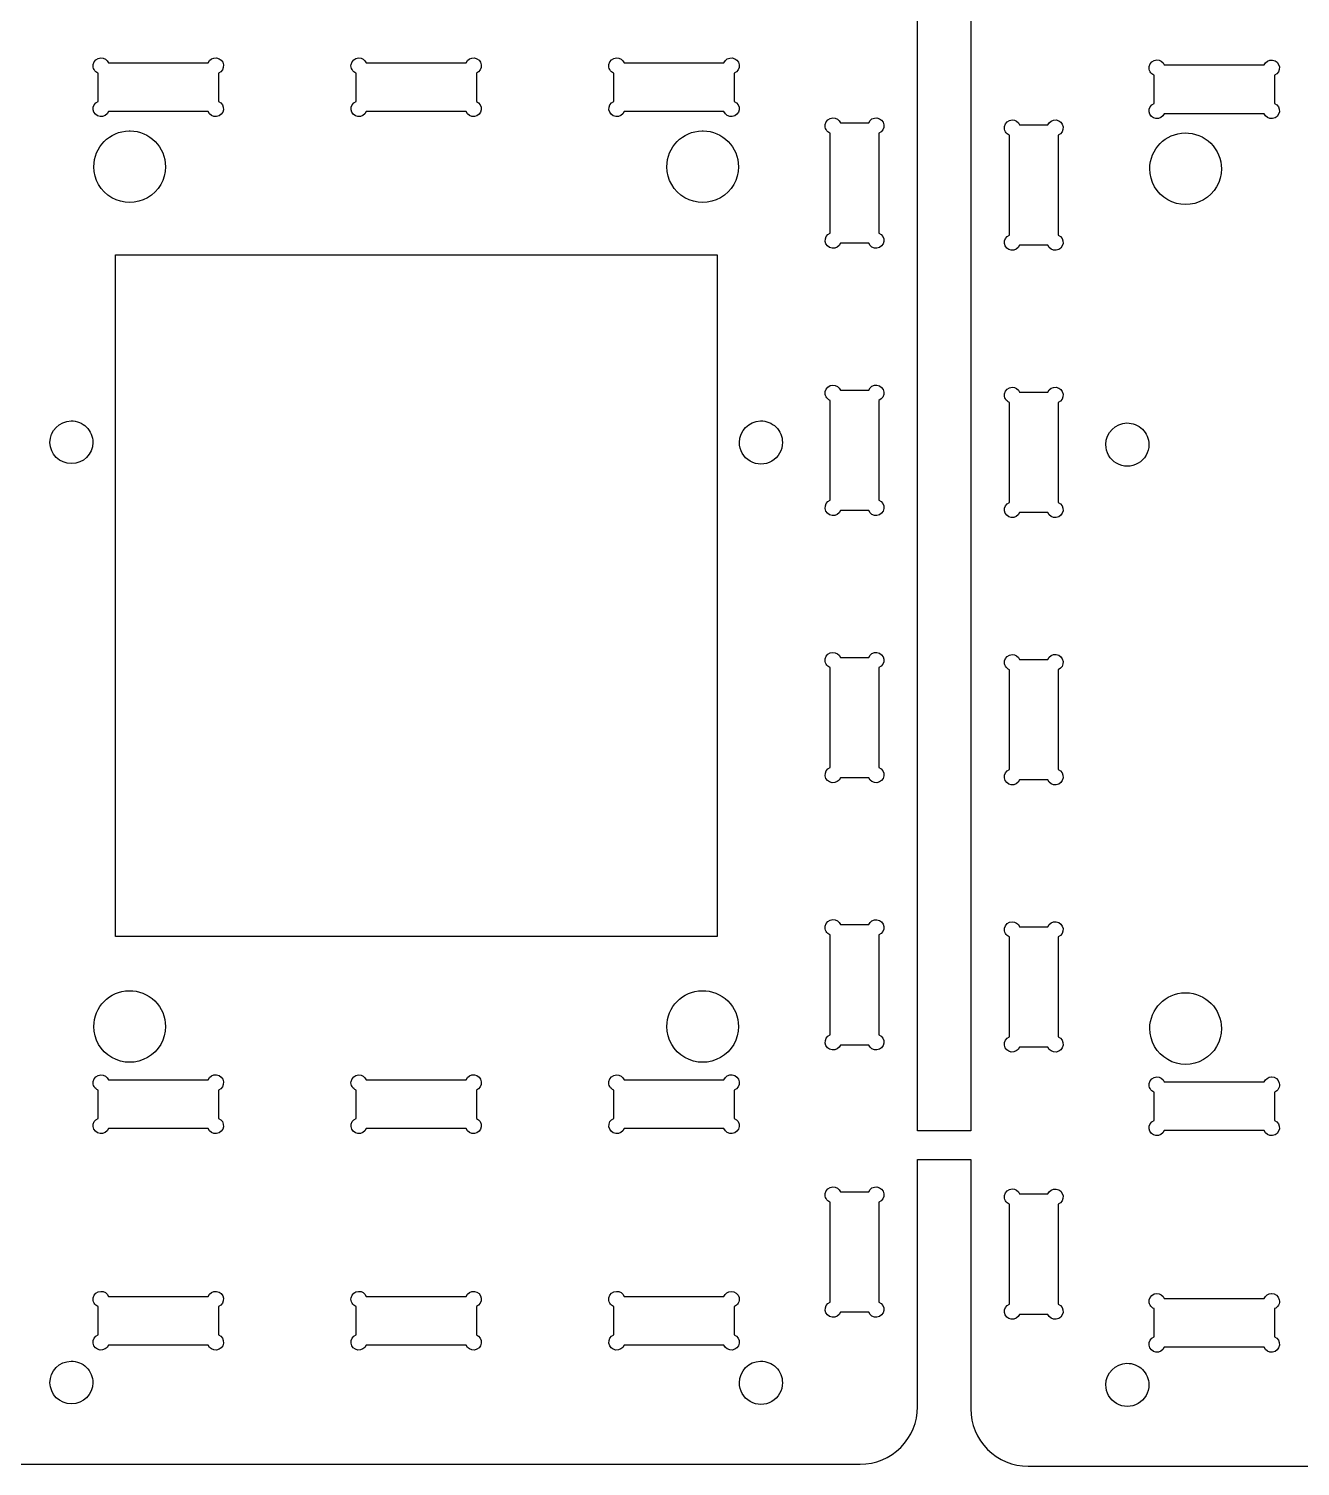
# Model space of a CAD drawing. Extents: x -138 to 206, y 217 to 412.
# Drawn here: x -62.5 to 26.2, y 246.3 to 346.6 of the extents above; entities that cross this region are included whole.
import ezdxf

# ---------------------------------------------------------------- set-up
doc = ezdxf.new("R2010")
doc.units = 0
doc.layers.add('Layer_1', color=7, linetype='CONTINUOUS')

msp = doc.modelspace()

# ---------------------------------------------------------------- linework, layer by layer
at = {"layer": 'Layer_1', "color": 7}
for p, q in [((-0.483691, 269.723628), (-0.483691, 398.187103)), ((3.22771, 398.187103), (3.22771, 269.723628)), ((-57.501398, 344.590892), (-57.500882, 344.590892)), ((-57.501398, 344.590892), (-57.501398, 344.590892)), ((-56.971715, 344.241044), (-49.996431, 344.241044)), ((-39.501466, 344.590892), (-39.500947, 344.590892)), ((-39.501466, 344.590892), (-39.501466, 344.590892)), ((-38.97178, 344.241044), (-31.996496, 344.241044)), ((-21.50153, 344.590892), (-21.501013, 344.590892)), ((-21.50153, 344.590892), (-21.50153, 344.590892)), ((-20.97133, 344.241044), (-13.996045, 344.241044)), ((16.209863, 344.445683), (16.21038, 344.445683)), ((16.209863, 344.445683), (16.209863, 344.445683)), ((16.739546, 344.095833), (23.715348, 344.095833)), ((-57.683817, 341.553351), (-57.683817, 343.528426)), ((-49.283813, 343.528426), (-49.283813, 341.553351)), ((-39.683883, 341.553351), (-39.683883, 343.528426)), ((-31.283878, 343.528426), (-31.283878, 341.553351)), ((-21.683947, 341.553351), (-21.683947, 343.528426)), ((-13.283943, 343.528426), (-13.283943, 341.553351)), ((16.027445, 341.408142), (16.027445, 343.383215)), ((24.427449, 343.383215), (24.427449, 341.408142)), ((-49.996431, 340.840735), (-56.971715, 340.840735)), ((-31.996496, 340.840735), (-38.97178, 340.840735)), ((-13.996045, 340.840735), (-20.97133, 340.840735)), ((-6.401676, 340.405102), (-6.401159, 340.405102)), ((-6.401676, 340.405102), (-6.401676, 340.405102)), ((6.111771, 340.25989), (6.111771, 340.25989)), ((23.715348, 340.69604), (16.739546, 340.69604)), ((-55.523225, 339.497663), (-55.523225, 339.497663)), ((-15.5236, 339.497663), (-15.5236, 339.497663)), ((-6.584094, 332.367351), (-6.584094, 339.342636)), ((-5.871476, 340.055254), (-3.896403, 340.055254)), ((-3.183785, 339.342636), (-3.183785, 332.367351)), ((5.927287, 332.222656), (5.927287, 339.19794)), ((6.639905, 339.910042), (8.614978, 339.910042)), ((9.327596, 339.19794), (9.327596, 332.222656)), ((18.188037, 339.352454), (18.188037, 339.352454)), ((-3.896403, 331.655249), (-5.871476, 331.655249)), ((8.614978, 331.510038), (6.639905, 331.510038)), ((-56.48389, 330.840827), (-14.48387, 330.840827)), ((-56.48389, 283.275256), (-56.48389, 330.840827)), ((-56.48389, 330.840827), (-56.48389, 330.840827)), ((-14.48387, 330.840827), (-14.48387, 283.275256)), ((-6.398576, 321.755078), (-6.398059, 321.755078)), ((-6.398576, 321.755078), (-6.398576, 321.755078)), ((-5.871476, 321.405228), (-3.896403, 321.405228)), ((6.111771, 321.609867), (6.111771, 321.609867)), ((6.639905, 321.260018), (8.614978, 321.260018)), ((-6.584094, 313.717326), (-6.584094, 320.693127)), ((-3.183785, 320.693127), (-3.183785, 313.717326)), ((5.927287, 313.572632), (5.927287, 320.547916)), ((9.327596, 320.547916), (9.327596, 313.572632)), ((-59.578792, 319.257039), (-59.578792, 319.257039)), ((-11.444262, 319.257039), (-11.444262, 319.257039)), ((14.13247, 319.112345), (14.13247, 319.112345)), ((-3.896403, 313.005225), (-5.871476, 313.005225)), ((8.614978, 312.860014), (6.639905, 312.860014)), ((-6.398576, 303.105054), (-6.398576, 303.105054)), ((6.111771, 302.959843), (6.111771, 302.959843)), ((-6.584094, 295.067818), (-6.584094, 302.043103)), ((-5.871476, 302.755204), (-3.896403, 302.755204)), ((-3.183785, 302.043103), (-3.183785, 295.067818)), ((6.639905, 302.609993), (8.614978, 302.609993)), ((5.927287, 294.922607), (5.927287, 301.897892)), ((9.327596, 301.897892), (9.327596, 294.922607)), ((-3.896403, 294.3552), (-5.871476, 294.3552)), ((8.614978, 294.209989), (6.639905, 294.209989)), ((-6.398576, 284.45503), (-6.398576, 284.45503)), ((-5.871476, 284.10518), (-3.896403, 284.10518)), ((6.111771, 284.309819), (6.111771, 284.309819)), ((6.639905, 283.959969), (8.614978, 283.959969)), ((-14.48387, 283.275256), (-56.48389, 283.275256)), ((-6.584094, 276.417794), (-6.584094, 283.393079)), ((-3.183785, 283.393079), (-3.183785, 276.417794)), ((5.927287, 276.272583), (5.927287, 283.247868)), ((9.327596, 283.247868), (9.327596, 276.272583)), ((-55.523743, 279.497193), (-55.523743, 279.497193)), ((-15.5236, 279.497193), (-15.5236, 279.497193)), ((18.188037, 279.352499), (18.188037, 279.352499)), ((-3.896403, 275.705176), (-5.871476, 275.705176)), ((8.614978, 275.559965), (6.639905, 275.559965)), ((-57.501398, 273.6252), (-57.500882, 273.6252)), ((-57.501398, 273.6252), (-57.501398, 273.6252)), ((-56.971715, 273.27535), (-49.996431, 273.27535)), ((-39.501466, 273.6252), (-39.500947, 273.6252)), ((-39.501466, 273.6252), (-39.501466, 273.6252)), ((-38.97178, 273.27535), (-31.996496, 273.27535)), ((-21.50153, 273.6252), (-21.501013, 273.6252)), ((-21.50153, 273.6252), (-21.50153, 273.6252)), ((-20.97133, 273.27535), (-13.996045, 273.27535)), ((16.739546, 273.130139), (23.715348, 273.130139)), ((24.209375, 273.480506), (24.209375, 273.480506)), ((-57.683817, 270.587659), (-57.683817, 272.562732)), ((-49.283813, 272.562732), (-49.283813, 270.587659)), ((-39.683883, 270.587659), (-39.683883, 272.562732)), ((-31.283878, 272.562732), (-31.283878, 270.587659)), ((-21.683947, 270.587659), (-21.683947, 272.562732)), ((-13.283943, 272.562732), (-13.283943, 270.587659)), ((16.027445, 270.442448), (16.027445, 272.418038)), ((24.427449, 272.418038), (24.427449, 270.442448)), ((-49.996431, 269.875041), (-56.971715, 269.875041)), ((-31.996496, 269.875041), (-38.97178, 269.875041)), ((-13.996045, 269.875041), (-20.97133, 269.875041)), ((3.22771, 269.723628), (-0.483691, 269.723628)), ((23.715348, 269.730346), (16.739546, 269.730346)), ((-0.483691, 250.455038), (-0.483691, 267.723751)), ((-0.483691, 267.723751), (3.22771, 267.723751)), ((3.22771, 267.723751), (3.22771, 250.310345)), ((-6.398576, 265.805006), (-6.398059, 265.805006)), ((-6.398576, 265.805006), (-6.398576, 265.805006)), ((-5.871476, 265.455156), (-3.896403, 265.455156)), ((6.111771, 265.659795), (6.111771, 265.659795)), ((6.639905, 265.309944), (8.614978, 265.309944)), ((-6.584094, 257.767769), (-6.584094, 264.743053)), ((-3.183785, 264.743053), (-3.183785, 257.767769)), ((5.927287, 257.62256), (5.927287, 264.597845)), ((9.327596, 264.597845), (9.327596, 257.62256)), ((-57.498299, 258.515011), (-57.498299, 258.515011)), ((-56.971715, 258.165163), (-49.996431, 258.165163)), ((-39.498365, 258.515011), (-39.498365, 258.515011)), ((-38.97178, 258.165163), (-31.996496, 258.165163)), ((-20.97133, 258.165163), (-13.996045, 258.165163)), ((-13.502018, 258.515529), (-13.502018, 258.515529)), ((16.739546, 258.019951), (23.715348, 258.019951)), ((24.209375, 258.370318), (24.209375, 258.370318)), ((-57.683817, 255.47747), (-57.683817, 257.45306)), ((-49.283813, 257.45306), (-49.283813, 255.47747)), ((-39.683883, 255.47747), (-39.683883, 257.45306)), ((-31.283878, 257.45306), (-31.283878, 255.47747)), ((-21.683947, 255.47747), (-21.683947, 257.45306)), ((-13.283943, 257.45306), (-13.283943, 255.47747)), ((-3.896403, 257.055151), (-5.871476, 257.055151)), ((8.614978, 256.909942), (6.639905, 256.909942)), ((16.027445, 255.332258), (16.027445, 257.307849)), ((24.427449, 257.307849), (24.427449, 255.332258)), ((-49.996431, 254.76537), (-56.971715, 254.76537)), ((-31.996496, 254.76537), (-38.97178, 254.76537)), ((-13.996045, 254.76537), (-20.97133, 254.76537)), ((23.715348, 254.620159), (16.739546, 254.620159)), ((-59.578792, 253.641407), (-59.578792, 253.641407)), ((-11.444262, 253.641407), (-11.444262, 253.641407)), ((14.13247, 253.496196), (14.13247, 253.496196)), ((-66.483795, 246.455281), (-4.483964, 246.455281)), ((7.227466, 246.310073), (69.227297, 246.310073))]:
    msp.add_line(p, q, dxfattribs=at)
for points in [[(-57.683817, 343.528426), (-57.927665, 343.623093), (-58.0711, 343.876407), (-58.026836, 344.134214)], [(-58.026836, 344.134214), (-57.982572, 344.39202), (-57.762857, 344.582983), (-57.501398, 344.590892)], [(-57.500882, 344.590892), (-57.500021, 344.590894), (-57.49916, 344.590894), (-57.498299, 344.590892)], [(-57.498299, 344.590892), (-57.266588, 344.596887), (-57.055988, 344.45697), (-56.971715, 344.241044)], [(-49.996431, 344.241044), (-49.904731, 344.475355), (-49.665717, 344.61756), (-49.416043, 344.586353)], [(-49.416043, 344.586353), (-49.166369, 344.555146), (-48.96971, 344.358487), (-48.938503, 344.108813)], [(-48.938503, 344.108813), (-48.907297, 343.85914), (-49.049501, 343.620126), (-49.283813, 343.528426)], [(-39.683883, 343.528426), (-39.92773, 343.623093), (-40.071165, 343.876406), (-40.026902, 344.134212)], [(-40.026902, 344.134212), (-39.982639, 344.392019), (-39.762925, 344.582982), (-39.501466, 344.590892)], [(-39.500947, 344.590892), (-39.500086, 344.590894), (-39.499226, 344.590894), (-39.498365, 344.590892)], [(-39.498365, 344.590892), (-39.266654, 344.596887), (-39.056054, 344.45697), (-38.97178, 344.241044)], [(-31.996496, 344.241044), (-31.904796, 344.475355), (-31.665782, 344.61756), (-31.416108, 344.586353)], [(-31.416108, 344.586353), (-31.166435, 344.555146), (-30.969776, 344.358487), (-30.938569, 344.108813)], [(-30.938569, 344.108813), (-30.907362, 343.85914), (-31.049566, 343.620126), (-31.283878, 343.528426)], [(-21.683947, 343.528426), (-21.927795, 343.623093), (-22.07123, 343.876406), (-22.026967, 344.134213)], [(-22.026967, 344.134213), (-21.982703, 344.392019), (-21.762989, 344.582982), (-21.50153, 344.590892)], [(-21.501013, 344.590892), (-21.500152, 344.590894), (-21.49929, 344.590894), (-21.498429, 344.590892)], [(-21.498429, 344.590892), (-21.266531, 344.597107), (-21.055667, 344.457151), (-20.97133, 344.241044)], [(-13.996045, 344.241044), (-13.904413, 344.475503), (-13.6653, 344.617828), (-13.415517, 344.586585)], [(-13.415517, 344.586585), (-13.165734, 344.555343), (-12.969042, 344.358509), (-12.937981, 344.108703)], [(-12.937981, 344.108703), (-12.90692, 343.858898), (-13.049418, 343.619888), (-13.283943, 343.528426)], [(15.68442, 343.989004), (15.728684, 344.246813), (15.948402, 344.437776), (16.209863, 344.445683)], [(16.21038, 344.445683), (16.210897, 344.445684), (16.211413, 344.445684), (16.21193, 344.445683)], [(16.21193, 344.445683), (16.444016, 344.452119), (16.655145, 344.312123), (16.739546, 344.095833)], [(23.715348, 344.095833), (23.80698, 344.330292), (24.046093, 344.472617), (24.295876, 344.441374)], [(24.295876, 344.441374), (24.545659, 344.410132), (24.742351, 344.213298), (24.773412, 343.963492)], [(16.027445, 343.383215), (15.783595, 343.47788), (15.640156, 343.731195), (15.68442, 343.989004)], [(24.773412, 343.963492), (24.804473, 343.713686), (24.661975, 343.474677), (24.427449, 343.383215)], [(-58.02978, 340.973073), (-58.060842, 341.222879), (-57.918344, 341.461889), (-57.683817, 341.553351)], [(-49.283813, 341.553351), (-49.0495, 341.461651), (-48.907295, 341.222637), (-48.938502, 340.972963)], [(-40.029845, 340.973073), (-40.060907, 341.222879), (-39.918409, 341.461889), (-39.683883, 341.553351)], [(-31.283878, 341.553351), (-31.049566, 341.461651), (-30.907361, 341.222637), (-30.938568, 340.972963)], [(-22.029258, 340.972963), (-22.060465, 341.222637), (-21.91826, 341.461651), (-21.683947, 341.553351)], [(-13.283943, 341.553351), (-13.049417, 341.461889), (-12.906918, 341.222879), (-12.93798, 340.973073)], [(15.681251, 340.827725), (15.650154, 341.07764), (15.792772, 341.316748), (16.027445, 341.408142)], [(24.427449, 341.408142), (24.662123, 341.316748), (24.80474, 341.07764), (24.773643, 340.827725)], [(-57.552242, 340.495191), (-57.802026, 340.526433), (-57.998718, 340.723267), (-58.02978, 340.973073)], [(-56.971715, 340.840735), (-57.063346, 340.606275), (-57.302459, 340.463949), (-57.552242, 340.495191)], [(-49.416044, 340.495423), (-49.665718, 340.464217), (-49.904732, 340.606423), (-49.996431, 340.840735)], [(-48.938502, 340.972963), (-48.969709, 340.723288), (-49.166369, 340.526629), (-49.416044, 340.495423)], [(-39.552308, 340.495191), (-39.802091, 340.526433), (-39.998784, 340.723267), (-40.029845, 340.973073)], [(-38.97178, 340.840735), (-39.063412, 340.606275), (-39.302524, 340.463949), (-39.552308, 340.495191)], [(-31.416109, 340.495423), (-31.665783, 340.464217), (-31.904797, 340.606423), (-31.996496, 340.840735)], [(-30.938568, 340.972963), (-30.969774, 340.723288), (-31.166435, 340.526629), (-31.416109, 340.495423)], [(-21.551717, 340.495423), (-21.801391, 340.526629), (-21.998051, 340.723288), (-22.029258, 340.972963)], [(-20.97133, 340.840735), (-21.063028, 340.606423), (-21.302042, 340.464217), (-21.551717, 340.495423)], [(-13.415517, 340.495191), (-13.665301, 340.463949), (-13.904414, 340.606275), (-13.996045, 340.840735)], [(-12.93798, 340.973073), (-12.969041, 340.723267), (-13.165734, 340.526432), (-13.415517, 340.495191)], [(-6.927113, 339.948423), (-6.88285, 340.206229), (-6.663135, 340.397192), (-6.401676, 340.405102)], [(-6.401159, 340.405102), (-6.400126, 340.405105), (-6.399093, 340.405105), (-6.398059, 340.405102)], [(-6.398059, 340.405102), (-6.166348, 340.411096), (-5.955749, 340.271179), (-5.871476, 340.055254)], [(-3.896403, 340.055254), (-3.804703, 340.289565), (-3.565689, 340.43177), (-3.316015, 340.400563)], [(-3.316015, 340.400563), (-3.066341, 340.369356), (-2.869682, 340.172697), (-2.838475, 339.923023)], [(5.585828, 339.804259), (5.630574, 340.061832), (5.85045, 340.252313), (6.111771, 340.25989)], [(6.111771, 340.25989), (6.344043, 340.266547), (6.555439, 340.126514), (6.639905, 339.910042)], [(8.614978, 339.910042), (8.70644, 340.144568), (8.94545, 340.287066), (9.195256, 340.256004)], [(9.195256, 340.256004), (9.445061, 340.224943), (9.641895, 340.028251), (9.673137, 339.778468)], [(16.159129, 340.349847), (15.909214, 340.380944), (15.712348, 340.57781), (15.681251, 340.827725)], [(16.739546, 340.69604), (16.648152, 340.461367), (16.409044, 340.31875), (16.159129, 340.349847)], [(24.295766, 340.349847), (24.045851, 340.31875), (23.806743, 340.461367), (23.715348, 340.69604)], [(24.773643, 340.827725), (24.742546, 340.57781), (24.54568, 340.380944), (24.295766, 340.349847)], [(-57.984056, 336.997559), (-57.98428, 338.363159), (-56.888656, 339.476268), (-55.523225, 339.497663)], [(-55.523225, 339.497663), (-55.500488, 339.497973), (-55.477749, 339.497973), (-55.455012, 339.497663)], [(-55.455012, 339.497663), (-54.085534, 339.481867), (-52.983698, 338.367129), (-52.983846, 336.997559)], [(-17.983915, 336.997559), (-17.984144, 338.362961), (-16.88883, 339.475989), (-15.5236, 339.497663)], [(-15.5236, 339.497663), (-15.500863, 339.497973), (-15.478124, 339.497973), (-15.455387, 339.497663)], [(-15.455387, 339.497663), (-14.085706, 339.482148), (-12.983559, 338.367329), (-12.983704, 336.997559)], [(-6.584094, 339.342636), (-6.827942, 339.437303), (-6.971377, 339.690616), (-6.927113, 339.948423)], [(-2.838475, 339.923023), (-2.807269, 339.673349), (-2.949473, 339.434336), (-3.183785, 339.342636)], [(5.927287, 339.19794), (5.683832, 339.293208), (5.541082, 339.546686), (5.585828, 339.804259)], [(9.673137, 339.778468), (9.70438, 339.528685), (9.562055, 339.289572), (9.327596, 339.19794)], [(15.727205, 336.852348), (15.726979, 338.217949), (16.822604, 339.331059), (18.188037, 339.352454)], [(18.188037, 339.352454), (18.857893, 339.363007), (19.503958, 339.104267), (19.981354, 338.634254)], [(19.981354, 338.634254), (20.45875, 338.164241), (20.727528, 337.522288), (20.727417, 336.852348)], [(-56.734003, 334.832405), (-57.507539, 335.279006), (-57.984056, 336.104358), (-57.984056, 336.997559)], [(-52.983846, 336.997559), (-52.983846, 336.104358), (-53.460364, 335.279006), (-54.233899, 334.832405)], [(-16.733862, 334.832404), (-17.507397, 335.279005), (-17.983915, 336.104358), (-17.983915, 336.997559)], [(-12.983704, 336.997559), (-12.983704, 336.104358), (-13.460221, 335.279005), (-14.233756, 334.832404)], [(16.977258, 334.687193), (16.203723, 335.133794), (15.727205, 335.959146), (15.727205, 336.852348)], [(20.727417, 336.852348), (20.727417, 335.959146), (20.250899, 335.133794), (19.477364, 334.687193)], [(-54.233899, 334.832405), (-55.007434, 334.385804), (-55.960468, 334.385804), (-56.734003, 334.832405)], [(-14.233756, 334.832404), (-15.007292, 334.385804), (-15.960327, 334.385804), (-16.733862, 334.832404)], [(19.477364, 334.687193), (18.703828, 334.240592), (17.750793, 334.240592), (16.977258, 334.687193)], [(-6.929635, 331.786823), (-6.960878, 332.036606), (-6.818553, 332.275719), (-6.584094, 332.367351)], [(-3.183785, 332.367351), (-2.949326, 332.275719), (-2.807001, 332.036606), (-2.838243, 331.786823)], [(5.581977, 331.642268), (5.550771, 331.891942), (5.692975, 332.130956), (5.927287, 332.222656)], [(9.327596, 332.222656), (9.561907, 332.130956), (9.704112, 331.891942), (9.672905, 331.642268)], [(-6.451754, 331.309287), (-6.701559, 331.340349), (-6.898393, 331.53704), (-6.929635, 331.786823)], [(-5.871476, 331.655249), (-5.962939, 331.420723), (-6.201948, 331.278226), (-6.451754, 331.309287)], [(-3.316125, 331.309287), (-3.565931, 331.278226), (-3.80494, 331.420723), (-3.896403, 331.655249)], [(-2.838243, 331.786823), (-2.869486, 331.53704), (-3.06632, 331.340349), (-3.316125, 331.309287)], [(6.059517, 331.164728), (5.809843, 331.195935), (5.613184, 331.392595), (5.581977, 331.642268)], [(6.639905, 331.510038), (6.548205, 331.275726), (6.309191, 331.133522), (6.059517, 331.164728)], [(9.195366, 331.164728), (8.945692, 331.133522), (8.706678, 331.275726), (8.614978, 331.510038)], [(9.672905, 331.642268), (9.641699, 331.392595), (9.445039, 331.195935), (9.195366, 331.164728)], [(-6.584094, 320.693127), (-6.827692, 320.788489), (-6.970414, 321.042235), (-6.925396, 321.299931)], [(-6.925396, 321.299931), (-6.880377, 321.557627), (-6.660078, 321.747955), (-6.398576, 321.755078)], [(-6.398059, 321.755078), (-6.166348, 321.761072), (-5.955749, 321.621154), (-5.871476, 321.405228)], [(-3.896403, 321.405228), (-3.804941, 321.639754), (-3.565931, 321.782252), (-3.316125, 321.751191)], [(-3.316125, 321.751191), (-3.06632, 321.72013), (-2.869485, 321.523439), (-2.838243, 321.273655)], [(-2.838243, 321.273655), (-2.807001, 321.023872), (-2.949325, 320.784759), (-3.183785, 320.693127)], [(5.927287, 320.547916), (5.683831, 320.643184), (5.541081, 320.896662), (5.585827, 321.154236)], [(5.585827, 321.154236), (5.630573, 321.411809), (5.85045, 321.602291), (6.111771, 321.609867)], [(6.111771, 321.609867), (6.344044, 321.616524), (6.555439, 321.47649), (6.639905, 321.260018)], [(8.614978, 321.260018), (8.70644, 321.494544), (8.94545, 321.637042), (9.195255, 321.60598)], [(9.195255, 321.60598), (9.445061, 321.574919), (9.641895, 321.378228), (9.673138, 321.128445)], [(9.673138, 321.128445), (9.70438, 320.878661), (9.562055, 320.639548), (9.327596, 320.547916)], [(-61.051053, 317.757389), (-61.051002, 318.574967), (-60.39623, 319.24192), (-59.578792, 319.257039)], [(-59.578792, 319.257039), (-59.176275, 319.264435), (-58.787681, 319.109719), (-58.500398, 318.827685)], [(-12.916524, 317.757389), (-12.916473, 318.574967), (-12.261701, 319.24192), (-11.444262, 319.257039)], [(-11.444262, 319.257039), (-11.041746, 319.264435), (-10.653151, 319.109719), (-10.365869, 318.827684)], [(12.660209, 317.612178), (12.659978, 318.429958), (13.314831, 319.097223), (14.13247, 319.112345)], [(14.13247, 319.112345), (14.535077, 319.119742), (14.923751, 318.964956), (15.211048, 318.682809)], [(-58.500398, 318.827685), (-58.213116, 318.54565), (-58.051262, 318.159974), (-58.051236, 317.757389)], [(-10.365869, 318.827684), (-10.078587, 318.54565), (-9.916733, 318.159974), (-9.916707, 317.757389)], [(15.211048, 318.682809), (15.498346, 318.400663), (15.660139, 318.014853), (15.660026, 317.612178)], [(-59.551145, 316.273942), (-60.373115, 316.273942), (-61.041982, 316.935469), (-61.051053, 317.757389)], [(-58.051236, 317.757389), (-58.060307, 316.935469), (-58.729175, 316.273942), (-59.551145, 316.273942)], [(-12.171392, 316.444558), (-12.637915, 316.7162), (-12.922485, 317.217577), (-12.916524, 317.757389)], [(-9.916707, 317.757389), (-9.910747, 317.217577), (-10.195317, 316.7162), (-10.66184, 316.444558)], [(13.405345, 316.299359), (12.938825, 316.570998), (12.654253, 317.072369), (12.660209, 317.612178)], [(15.660026, 317.612178), (15.665981, 317.072369), (15.38141, 316.570998), (14.914889, 316.299359)], [(-10.66184, 316.444558), (-11.128363, 316.172917), (-11.704869, 316.172917), (-12.171392, 316.444558)], [(14.914889, 316.299359), (14.448368, 316.027721), (13.871866, 316.027721), (13.405345, 316.299359)], [(-6.929636, 313.136797), (-6.960878, 313.386581), (-6.818554, 313.625693), (-6.584094, 313.717326)], [(-6.451753, 312.659262), (-6.701559, 312.690323), (-6.898393, 312.887014), (-6.929636, 313.136797)], [(-5.871476, 313.005225), (-5.962938, 312.770699), (-6.201948, 312.628201), (-6.451753, 312.659262)], [(-3.316125, 312.659262), (-3.565931, 312.6282), (-3.804941, 312.770699), (-3.896403, 313.005225)], [(-2.838243, 313.136798), (-2.869485, 312.887014), (-3.06632, 312.690323), (-3.316125, 312.659262)], [(-3.183785, 313.717326), (-2.949325, 313.625694), (-2.807001, 313.386581), (-2.838243, 313.136798)], [(5.581977, 312.992244), (5.550771, 313.241918), (5.692975, 313.480932), (5.927287, 313.572632)], [(6.059517, 312.514704), (5.809843, 312.545911), (5.613184, 312.74257), (5.581977, 312.992244)], [(9.672905, 312.992244), (9.641699, 312.74257), (9.445039, 312.545911), (9.195366, 312.514704)], [(9.327596, 313.572632), (9.561907, 313.480932), (9.704112, 313.241918), (9.672905, 312.992244)], [(6.639905, 312.860014), (6.548205, 312.625702), (6.309191, 312.483498), (6.059517, 312.514704)], [(9.195366, 312.514704), (8.945692, 312.483498), (8.706678, 312.625702), (8.614978, 312.860014)], [(-6.925396, 302.649907), (-6.880377, 302.907603), (-6.660078, 303.097931), (-6.398576, 303.105054)], [(-6.398576, 303.105054), (-6.398404, 303.105054), (-6.398231, 303.105054), (-6.398059, 303.105054)], [(-6.398059, 303.105054), (-6.166348, 303.111048), (-5.955749, 302.97113), (-5.871476, 302.755204)], [(-3.896403, 302.755204), (-3.804941, 302.98973), (-3.565931, 303.132228), (-3.316125, 303.101167)], [(-3.316125, 303.101167), (-3.06632, 303.070106), (-2.869485, 302.873414), (-2.838243, 302.623631)], [(5.585827, 302.504211), (5.630573, 302.761785), (5.85045, 302.952267), (6.111771, 302.959843)], [(6.111771, 302.959843), (6.344044, 302.9665), (6.555439, 302.826466), (6.639905, 302.609993)], [(8.614978, 302.609993), (8.70644, 302.844519), (8.94545, 302.987018), (9.195255, 302.955956)], [(9.195255, 302.955956), (9.445061, 302.924895), (9.641895, 302.728204), (9.673138, 302.47842)], [(-6.584094, 302.043103), (-6.827692, 302.138464), (-6.970414, 302.392211), (-6.925396, 302.649907)], [(-2.838243, 302.623631), (-2.807001, 302.373848), (-2.949325, 302.134735), (-3.183785, 302.043103)], [(5.927287, 301.897892), (5.683831, 301.99316), (5.541081, 302.246638), (5.585827, 302.504211)], [(9.673138, 302.47842), (9.70438, 302.228637), (9.562055, 301.989524), (9.327596, 301.897892)], [(-6.929403, 294.487431), (-6.96061, 294.737104), (-6.818406, 294.976118), (-6.584094, 295.067818)], [(-3.183785, 295.067818), (-2.949473, 294.976118), (-2.807269, 294.737104), (-2.838475, 294.487431)], [(5.581977, 294.34222), (5.550771, 294.591894), (5.692975, 294.830907), (5.927287, 294.922607)], [(9.327596, 294.922607), (9.561907, 294.830907), (9.704112, 294.591894), (9.672905, 294.34222)], [(-6.451864, 294.009891), (-6.701537, 294.041098), (-6.898197, 294.237757), (-6.929403, 294.487431)], [(-5.871476, 294.3552), (-5.963176, 294.120889), (-6.20219, 293.978684), (-6.451864, 294.009891)], [(-3.316015, 294.009891), (-3.565689, 293.978684), (-3.804703, 294.120889), (-3.896403, 294.3552)], [(-2.838475, 294.487431), (-2.869682, 294.237757), (-3.066341, 294.041098), (-3.316015, 294.009891)], [(6.059517, 293.86468), (5.809843, 293.895887), (5.613184, 294.092546), (5.581977, 294.34222)], [(6.639905, 294.209989), (6.548205, 293.975678), (6.309191, 293.833473), (6.059517, 293.86468)], [(9.195366, 293.86468), (8.945692, 293.833473), (8.706678, 293.975678), (8.614978, 294.209989)], [(9.672905, 294.34222), (9.641699, 294.092546), (9.445039, 293.895887), (9.195366, 293.86468)], [(-6.584094, 283.393079), (-6.827692, 283.48844), (-6.970414, 283.742187), (-6.925396, 283.999883)], [(-6.925396, 283.999883), (-6.880377, 284.257579), (-6.660078, 284.447907), (-6.398576, 284.45503)], [(-6.398576, 284.45503), (-6.398404, 284.45503), (-6.398231, 284.45503), (-6.398059, 284.45503)], [(-6.398059, 284.45503), (-6.166348, 284.461023), (-5.955749, 284.321106), (-5.871476, 284.10518)], [(-3.896403, 284.10518), (-3.804941, 284.339706), (-3.565931, 284.482204), (-3.316125, 284.451143)], [(-3.316125, 284.451143), (-3.06632, 284.420082), (-2.869485, 284.22339), (-2.838243, 283.973607)], [(-2.838243, 283.973607), (-2.807001, 283.723824), (-2.949325, 283.484711), (-3.183785, 283.393079)], [(5.585828, 283.854187), (5.630574, 284.11176), (5.85045, 284.302242), (6.111771, 284.309819)], [(6.111771, 284.309819), (6.344044, 284.316475), (6.555439, 284.176442), (6.639905, 283.959969)], [(8.614978, 283.959969), (8.70644, 284.194495), (8.94545, 284.336993), (9.195255, 284.305932)], [(9.195255, 284.305932), (9.445061, 284.274871), (9.641895, 284.07818), (9.673138, 283.828396)], [(5.927287, 283.247868), (5.683832, 283.343136), (5.541081, 283.596614), (5.585828, 283.854187)], [(9.673138, 283.828396), (9.70438, 283.578613), (9.562055, 283.3395), (9.327596, 283.247868)], [(-57.984056, 276.997604), (-57.984004, 278.362804), (-56.888771, 279.47552), (-55.523743, 279.497193)], [(-55.523743, 279.497193), (-54.853888, 279.507884), (-54.207768, 279.249276), (-53.730275, 278.77936)], [(-17.983915, 276.997604), (-17.983863, 278.362805), (-16.888629, 279.475521), (-15.5236, 279.497193)], [(-15.5236, 279.497193), (-14.853745, 279.507884), (-14.207625, 279.249276), (-13.730132, 278.77936)], [(15.727205, 276.852393), (15.72698, 278.217993), (16.822604, 279.331103), (18.188037, 279.352499)], [(18.188037, 279.352499), (18.210774, 279.352809), (18.233513, 279.352809), (18.25625, 279.352499)], [(18.25625, 279.352499), (19.62573, 279.336703), (20.727566, 278.221964), (20.727417, 276.852393)], [(-53.730275, 278.77936), (-53.252781, 278.309445), (-52.983871, 277.667544), (-52.983846, 276.997604)], [(-13.730132, 278.77936), (-13.252639, 278.309445), (-12.983728, 277.667544), (-12.983704, 276.997604)], [(-56.734003, 274.832449), (-57.507539, 275.27905), (-57.984056, 276.104402), (-57.984056, 276.997604)], [(-52.983846, 276.997604), (-52.983846, 276.104402), (-53.460364, 275.27905), (-54.233899, 274.832449)], [(-16.733862, 274.832449), (-17.507397, 275.27905), (-17.983915, 276.104402), (-17.983915, 276.997604)], [(-12.983704, 276.997604), (-12.983704, 276.104402), (-13.460221, 275.27905), (-14.233756, 274.832449)], [(-6.929403, 275.837406), (-6.96061, 276.08708), (-6.818406, 276.326094), (-6.584094, 276.417794)], [(-3.183785, 276.417794), (-2.949473, 276.326094), (-2.807269, 276.08708), (-2.838475, 275.837406)], [(5.581977, 275.692196), (5.550771, 275.941869), (5.692975, 276.180883), (5.927287, 276.272583)], [(9.327596, 276.272583), (9.561907, 276.180883), (9.704112, 275.941869), (9.672905, 275.692196)], [(16.977258, 274.687238), (16.203723, 275.133838), (15.727205, 275.959191), (15.727205, 276.852393)], [(20.727417, 276.852393), (20.727417, 275.959191), (20.250899, 275.133838), (19.477364, 274.687238)], [(-6.451864, 275.359867), (-6.701537, 275.391073), (-6.898197, 275.587733), (-6.929403, 275.837406)], [(-5.871476, 275.705176), (-5.963176, 275.470865), (-6.20219, 275.32866), (-6.451864, 275.359867)], [(-3.316015, 275.359867), (-3.565689, 275.32866), (-3.804703, 275.470864), (-3.896403, 275.705176)], [(-2.838475, 275.837406), (-2.869682, 275.587733), (-3.066341, 275.391073), (-3.316015, 275.359867)], [(6.059517, 275.214656), (5.809843, 275.245862), (5.613184, 275.442522), (5.581977, 275.692196)], [(6.639905, 275.559965), (6.548205, 275.325654), (6.309191, 275.183449), (6.059517, 275.214656)], [(9.195366, 275.214656), (8.945692, 275.183449), (8.706678, 275.325654), (8.614978, 275.559965)], [(9.672905, 275.692196), (9.641699, 275.442522), (9.445039, 275.245862), (9.195366, 275.214656)], [(-54.233899, 274.832449), (-55.007434, 274.385849), (-55.960468, 274.385849), (-56.734003, 274.832449)], [(-14.233756, 274.832449), (-15.007292, 274.385848), (-15.960327, 274.385848), (-16.733862, 274.832449)], [(19.477364, 274.687238), (18.703828, 274.240637), (17.750793, 274.240637), (16.977258, 274.687238)], [(-57.683817, 272.562732), (-57.927667, 272.657399), (-58.071104, 272.910713), (-58.026839, 273.168521)], [(-58.026839, 273.168521), (-57.982575, 273.426329), (-57.762858, 273.617292), (-57.501398, 273.6252)], [(-57.500882, 273.6252), (-57.500021, 273.625202), (-57.49916, 273.625202), (-57.498299, 273.6252)], [(-57.498299, 273.6252), (-57.266588, 273.631194), (-57.055988, 273.491277), (-56.971715, 273.27535)], [(-49.996431, 273.27535), (-49.904731, 273.509662), (-49.665717, 273.651866), (-49.416043, 273.62066)], [(-49.416043, 273.62066), (-49.166369, 273.589453), (-48.96971, 273.392794), (-48.938503, 273.14312)], [(-48.938503, 273.14312), (-48.907297, 272.893446), (-49.049501, 272.654432), (-49.283813, 272.562732)], [(-39.683883, 272.562732), (-39.927732, 272.657398), (-40.071169, 272.910712), (-40.026905, 273.16852)], [(-40.026905, 273.16852), (-39.982642, 273.426327), (-39.762926, 273.617291), (-39.501466, 273.6252)], [(-39.500947, 273.6252), (-39.500086, 273.625202), (-39.499226, 273.625202), (-39.498365, 273.6252)], [(-39.498365, 273.6252), (-39.266653, 273.631194), (-39.056053, 273.491277), (-38.97178, 273.27535)], [(-31.996496, 273.27535), (-31.904796, 273.509662), (-31.665782, 273.651866), (-31.416108, 273.62066)], [(-31.416108, 273.62066), (-31.166435, 273.589453), (-30.969775, 273.392794), (-30.938569, 273.14312)], [(-30.938569, 273.14312), (-30.907362, 272.893446), (-31.049566, 272.654432), (-31.283878, 272.562732)], [(-21.683947, 272.562732), (-21.927796, 272.657398), (-22.071234, 272.910713), (-22.02697, 273.16852)], [(-22.02697, 273.16852), (-21.982706, 273.426328), (-21.76299, 273.617291), (-21.50153, 273.6252)], [(-21.501013, 273.6252), (-21.500152, 273.625202), (-21.49929, 273.625202), (-21.498429, 273.6252)], [(-21.498429, 273.6252), (-21.266531, 273.631414), (-21.055667, 273.491458), (-20.97133, 273.27535)], [(-13.996045, 273.27535), (-13.904413, 273.50981), (-13.6653, 273.652134), (-13.415517, 273.620892)], [(-13.415517, 273.620892), (-13.165734, 273.58965), (-12.969042, 273.392815), (-12.937981, 273.14301)], [(-12.937981, 273.14301), (-12.90692, 272.893204), (-13.049418, 272.654194), (-13.283943, 272.562732)], [(16.027445, 272.418038), (15.78399, 272.513306), (15.641239, 272.766784), (15.685986, 273.024358)], [(15.685986, 273.024358), (15.730732, 273.281931), (15.950609, 273.472413), (16.21193, 273.479989)], [(16.21193, 273.479989), (16.444015, 273.486424), (16.655145, 273.346429), (16.739546, 273.130139)], [(23.715348, 273.130139), (23.7951, 273.335246), (23.989435, 273.473069), (24.209375, 273.480506)], [(24.209375, 273.480506), (24.210236, 273.480508), (24.211097, 273.480508), (24.211959, 273.480506)], [(24.211959, 273.480506), (24.479644, 273.488505), (24.71418, 273.302538), (24.767413, 273.040077)], [(24.767413, 273.040077), (24.820646, 272.777616), (24.677099, 272.514965), (24.427449, 272.418038)], [(-58.029779, 270.007381), (-58.060841, 270.257187), (-57.918343, 270.496197), (-57.683817, 270.587659)], [(-57.552243, 269.5295), (-57.802026, 269.560742), (-57.998718, 269.757576), (-58.029779, 270.007381)], [(-56.971715, 269.875041), (-57.063347, 269.640582), (-57.30246, 269.498257), (-57.552243, 269.5295)], [(-49.416043, 269.529732), (-49.665717, 269.498525), (-49.904731, 269.64073), (-49.996431, 269.875041)], [(-48.938503, 270.007271), (-48.96971, 269.757598), (-49.166369, 269.560938), (-49.416043, 269.529732)], [(-49.283813, 270.587659), (-49.049501, 270.495959), (-48.907296, 270.256945), (-48.938503, 270.007271)], [(-40.029844, 270.007381), (-40.060906, 270.257187), (-39.918408, 270.496197), (-39.683883, 270.587659)], [(-39.552308, 269.5295), (-39.802091, 269.560742), (-39.998783, 269.757576), (-40.029844, 270.007381)], [(-38.97178, 269.875041), (-39.063413, 269.640582), (-39.302525, 269.498257), (-39.552308, 269.5295)], [(-31.416108, 269.529732), (-31.665782, 269.498525), (-31.904796, 269.64073), (-31.996496, 269.875041)], [(-30.938569, 270.007271), (-30.969775, 269.757598), (-31.166435, 269.560938), (-31.416108, 269.529732)], [(-31.283878, 270.587659), (-31.049566, 270.495959), (-30.907362, 270.256945), (-30.938569, 270.007271)], [(-22.029257, 270.007271), (-22.060464, 270.256945), (-21.918259, 270.495959), (-21.683947, 270.587659)], [(-21.551717, 269.529731), (-21.801391, 269.560938), (-21.99805, 269.757598), (-22.029257, 270.007271)], [(-20.97133, 269.875041), (-21.063029, 269.64073), (-21.302043, 269.498525), (-21.551717, 269.529731)], [(-13.415517, 269.529499), (-13.6653, 269.498257), (-13.904413, 269.640582), (-13.996045, 269.875041)], [(-12.937981, 270.007381), (-12.969042, 269.757576), (-13.165734, 269.560742), (-13.415517, 269.529499)], [(-13.283943, 270.587659), (-13.049417, 270.496197), (-12.906919, 270.257187), (-12.937981, 270.007381)], [(15.681251, 269.862031), (15.650154, 270.111946), (15.792772, 270.351054), (16.027445, 270.442448)], [(16.159129, 269.384153), (15.909214, 269.41525), (15.712348, 269.612116), (15.681251, 269.862031)], [(24.773643, 269.862031), (24.742546, 269.612116), (24.54568, 269.41525), (24.295766, 269.384153)], [(24.427449, 270.442448), (24.662123, 270.351054), (24.80474, 270.111946), (24.773643, 269.862031)], [(16.739546, 269.730346), (16.648152, 269.495673), (16.409044, 269.353055), (16.159129, 269.384153)], [(24.295766, 269.384153), (24.045851, 269.353056), (23.806743, 269.495673), (23.715348, 269.730346)], [(-3.896403, 265.455156), (-3.80494, 265.689681), (-3.565931, 265.832179), (-3.316125, 265.801117)], [(-6.584094, 264.743053), (-6.827695, 264.838413), (-6.970419, 265.092161), (-6.925401, 265.349859)], [(-6.925401, 265.349859), (-6.880382, 265.607557), (-6.66008, 265.797886), (-6.398576, 265.805006)], [(-6.398059, 265.805006), (-6.166348, 265.811), (-5.955748, 265.671082), (-5.871476, 265.455156)], [(-3.316125, 265.801117), (-3.06632, 265.770056), (-2.869486, 265.573364), (-2.838243, 265.323581)], [(-2.838243, 265.323581), (-2.807001, 265.073798), (-2.949326, 264.834686), (-3.183785, 264.743053)], [(5.927287, 264.597845), (5.683832, 264.693113), (5.541082, 264.94659), (5.585828, 265.204164)], [(5.585828, 265.204164), (5.630574, 265.461737), (5.85045, 265.652218), (6.111771, 265.659795)], [(6.111771, 265.659795), (6.344044, 265.666452), (6.555439, 265.526417), (6.639905, 265.309944)], [(8.614978, 265.309944), (8.706439, 265.544471), (8.945449, 265.68697), (9.195255, 265.655909)], [(9.195255, 265.655909), (9.445061, 265.624849), (9.641896, 265.428157), (9.673138, 265.178373)], [(9.673138, 265.178373), (9.704381, 264.92859), (9.562056, 264.689477), (9.327596, 264.597845)], [(-57.683817, 257.45306), (-57.927415, 257.548422), (-58.070136, 257.802168), (-58.025117, 258.059864)], [(-58.025117, 258.059864), (-57.980099, 258.317559), (-57.759801, 258.507887), (-57.498299, 258.515011)], [(-57.498299, 258.515011), (-57.266588, 258.521005), (-57.055988, 258.381088), (-56.971715, 258.165163)], [(-49.996431, 258.165163), (-49.904968, 258.399688), (-49.665959, 258.542186), (-49.416153, 258.511124)], [(-49.416153, 258.511124), (-49.166348, 258.480063), (-48.969514, 258.283371), (-48.938271, 258.033588)], [(-48.938271, 258.033588), (-48.907029, 257.783805), (-49.049353, 257.544693), (-49.283813, 257.45306)], [(-39.683883, 257.45306), (-39.92748, 257.548422), (-40.070201, 257.802168), (-40.025183, 258.059864)], [(-40.025183, 258.059864), (-39.980165, 258.317559), (-39.759866, 258.507887), (-39.498365, 258.515011)], [(-39.498365, 258.515011), (-39.266654, 258.521005), (-39.056054, 258.381088), (-38.97178, 258.165163)], [(-31.996496, 258.165163), (-31.905033, 258.399688), (-31.666024, 258.542186), (-31.416218, 258.511124)], [(-31.416218, 258.511124), (-31.166413, 258.480063), (-30.969579, 258.283371), (-30.938337, 258.033588)], [(-30.938337, 258.033588), (-30.907094, 257.783805), (-31.049419, 257.544693), (-31.283878, 257.45306)], [(-21.683947, 257.45306), (-21.927545, 257.548422), (-22.070266, 257.802168), (-22.025248, 258.059864)], [(-22.025248, 258.059864), (-21.980229, 258.317559), (-21.75993, 258.507887), (-21.498429, 258.515011)], [(-21.498429, 258.515011), (-21.266531, 258.521225), (-21.055667, 258.38127), (-20.97133, 258.165163)], [(-13.996045, 258.165163), (-13.916293, 258.370269), (-13.721958, 258.508093), (-13.502018, 258.515529)], [(-13.502018, 258.515529), (-13.501157, 258.515531), (-13.500295, 258.515531), (-13.499434, 258.515529)], [(-13.499434, 258.515529), (-13.231747, 258.523531), (-12.997209, 258.337563), (-12.943976, 258.0751)], [(-12.943976, 258.0751), (-12.890743, 257.812638), (-13.034292, 257.549986), (-13.283943, 257.45306)], [(16.027445, 257.307849), (15.783991, 257.403117), (15.64124, 257.656595), (15.685987, 257.914168)], [(15.685987, 257.914168), (15.730733, 258.171741), (15.950609, 258.362222), (16.21193, 258.369799)], [(16.21193, 258.369799), (16.444015, 258.376235), (16.655145, 258.236241), (16.739546, 258.019951)], [(23.715348, 258.019951), (23.795099, 258.225058), (23.989434, 258.362881), (24.209375, 258.370318)], [(24.209375, 258.370318), (24.210236, 258.37032), (24.211097, 258.37032), (24.211959, 258.370318)], [(24.211959, 258.370318), (24.479646, 258.378319), (24.714184, 258.192351), (24.767417, 257.929889)], [(24.767417, 257.929889), (24.820649, 257.667426), (24.677101, 257.404774), (24.427449, 257.307849)], [(-6.929403, 257.187381), (-6.96061, 257.437055), (-6.818406, 257.676069), (-6.584094, 257.767769)], [(-6.451864, 256.709842), (-6.701537, 256.741049), (-6.898197, 256.937708), (-6.929403, 257.187381)], [(-5.871476, 257.055151), (-5.963176, 256.820839), (-6.20219, 256.678635), (-6.451864, 256.709842)], [(-3.316015, 256.709842), (-3.565689, 256.678635), (-3.804703, 256.820839), (-3.896403, 257.055151)], [(-2.838475, 257.187381), (-2.869682, 256.937708), (-3.066341, 256.741048), (-3.316015, 256.709842)], [(-3.183785, 257.767769), (-2.949473, 257.676069), (-2.807269, 257.437055), (-2.838475, 257.187381)], [(5.581977, 257.042173), (5.550771, 257.291846), (5.692975, 257.53086), (5.927287, 257.62256)], [(6.059517, 256.564633), (5.809843, 256.59584), (5.613184, 256.792499), (5.581977, 257.042173)], [(6.639905, 256.909942), (6.548205, 256.675631), (6.309191, 256.533426), (6.059517, 256.564633)], [(9.195366, 256.564633), (8.945692, 256.533426), (8.706678, 256.675631), (8.614978, 256.909942)], [(9.672905, 257.042173), (9.641699, 256.792499), (9.445039, 256.59584), (9.195366, 256.564633)], [(9.327596, 257.62256), (9.561907, 257.53086), (9.704112, 257.291846), (9.672905, 257.042173)], [(-58.030011, 254.897051), (-58.061109, 255.146967), (-57.918491, 255.386075), (-57.683817, 255.47747)], [(-57.552132, 254.419174), (-57.802047, 254.45027), (-57.998914, 254.647136), (-58.030011, 254.897051)], [(-48.93827, 254.896941), (-48.969513, 254.647157), (-49.166348, 254.450466), (-49.416154, 254.419405)], [(-49.283813, 255.47747), (-49.049353, 255.385838), (-48.907028, 255.146724), (-48.93827, 254.896941)], [(-40.030077, 254.897051), (-40.061174, 255.146967), (-39.918556, 255.386075), (-39.683883, 255.47747)], [(-39.552197, 254.419174), (-39.802113, 254.45027), (-39.998979, 254.647136), (-40.030077, 254.897051)], [(-30.938336, 254.896941), (-30.969578, 254.647157), (-31.166413, 254.450466), (-31.416219, 254.419405)], [(-31.283878, 255.47747), (-31.049418, 255.385838), (-30.907093, 255.146724), (-30.938336, 254.896941)], [(-22.02949, 254.896941), (-22.060733, 255.146725), (-21.918407, 255.385838), (-21.683947, 255.47747)], [(-21.551607, 254.419405), (-21.801413, 254.450466), (-21.998248, 254.647157), (-22.02949, 254.896941)], [(-12.937748, 254.897052), (-12.968845, 254.647136), (-13.165712, 254.45027), (-13.415628, 254.419173)], [(-13.283943, 255.47747), (-13.049269, 255.386075), (-12.906651, 255.146967), (-12.937748, 254.897052)], [(15.68125, 254.75184), (15.650153, 255.001756), (15.792771, 255.240864), (16.027445, 255.332258)], [(24.427449, 255.332258), (24.662123, 255.240864), (24.804742, 255.001756), (24.773644, 254.75184)], [(-56.971715, 254.76537), (-57.063109, 254.530696), (-57.302217, 254.388077), (-57.552132, 254.419174)], [(-49.416154, 254.419405), (-49.66596, 254.388344), (-49.904969, 254.530843), (-49.996431, 254.76537)], [(-38.97178, 254.76537), (-39.063174, 254.530696), (-39.302282, 254.388077), (-39.552197, 254.419174)], [(-31.416219, 254.419405), (-31.666025, 254.388344), (-31.905035, 254.530843), (-31.996496, 254.76537)], [(-20.97133, 254.76537), (-21.062791, 254.530843), (-21.3018, 254.388344), (-21.551607, 254.419405)], [(-13.415628, 254.419173), (-13.665543, 254.388077), (-13.904651, 254.530696), (-13.996045, 254.76537)], [(16.159129, 254.273962), (15.909214, 254.305058), (15.712347, 254.501925), (15.68125, 254.75184)], [(16.739546, 254.620159), (16.648153, 254.385484), (16.409045, 254.242866), (16.159129, 254.273962)], [(24.295765, 254.273962), (24.04585, 254.242866), (23.806741, 254.385485), (23.715348, 254.620159)], [(24.773644, 254.75184), (24.742547, 254.501925), (24.545681, 254.305059), (24.295765, 254.273962)], [(-61.051053, 252.141756), (-61.051002, 252.959335), (-60.396231, 253.626288), (-59.578792, 253.641407)], [(-59.578792, 253.641407), (-59.176275, 253.648803), (-58.787681, 253.494087), (-58.500398, 253.212052)], [(-58.500398, 253.212052), (-58.213116, 252.930018), (-58.051262, 252.544341), (-58.051236, 252.141756)], [(-12.916524, 252.141756), (-12.916473, 252.959335), (-12.261701, 253.626288), (-11.444262, 253.641407)], [(-11.444262, 253.641407), (-11.041746, 253.648802), (-10.653151, 253.494086), (-10.365869, 253.212052)], [(-10.365869, 253.212052), (-10.078587, 252.930018), (-9.916733, 252.544341), (-9.916707, 252.141756)], [(12.660209, 251.996545), (12.66026, 252.814124), (13.315032, 253.481077), (14.13247, 253.496196)], [(14.13247, 253.496196), (14.534987, 253.503591), (14.923582, 253.348875), (15.210864, 253.066841)], [(15.210864, 253.066841), (15.498147, 252.784806), (15.66, 252.39913), (15.660026, 251.996545)], [(-59.551145, 250.65831), (-60.373115, 250.65831), (-61.041982, 251.319837), (-61.051053, 252.141756)], [(-58.051236, 252.141756), (-58.060307, 251.319837), (-58.729175, 250.65831), (-59.551145, 250.65831)], [(-12.171392, 250.828925), (-12.637915, 251.100567), (-12.922485, 251.601944), (-12.916524, 252.141756)], [(-9.916707, 252.141756), (-9.910747, 251.601944), (-10.195317, 251.100567), (-10.66184, 250.828925)], [(13.405345, 250.683726), (12.938825, 250.955364), (12.654253, 251.456736), (12.660209, 251.996545)], [(15.660026, 251.996545), (15.665981, 251.456736), (15.38141, 250.955364), (14.914889, 250.683726)], [(-10.66184, 250.828925), (-11.128363, 250.557284), (-11.704869, 250.557284), (-12.171392, 250.828925)], [(-1.655447, 247.626672), (-0.905249, 248.376772), (-0.483756, 249.394167), (-0.483691, 250.455038)], [(3.22771, 250.310345), (3.227638, 249.249474), (3.649, 248.232026), (4.3991, 247.481828)], [(14.914889, 250.683726), (14.448368, 250.412088), (13.871866, 250.412088), (13.405345, 250.683726)], [(-4.483964, 246.455281), (-3.423093, 246.455209), (-2.405644, 246.876571), (-1.655447, 247.626672)], [(4.3991, 247.481828), (5.149201, 246.731631), (6.166595, 246.310137), (7.227466, 246.310073)]]:
    msp.add_open_spline(points, degree=3, dxfattribs=at)

doc.saveas('drawing.dxf')
